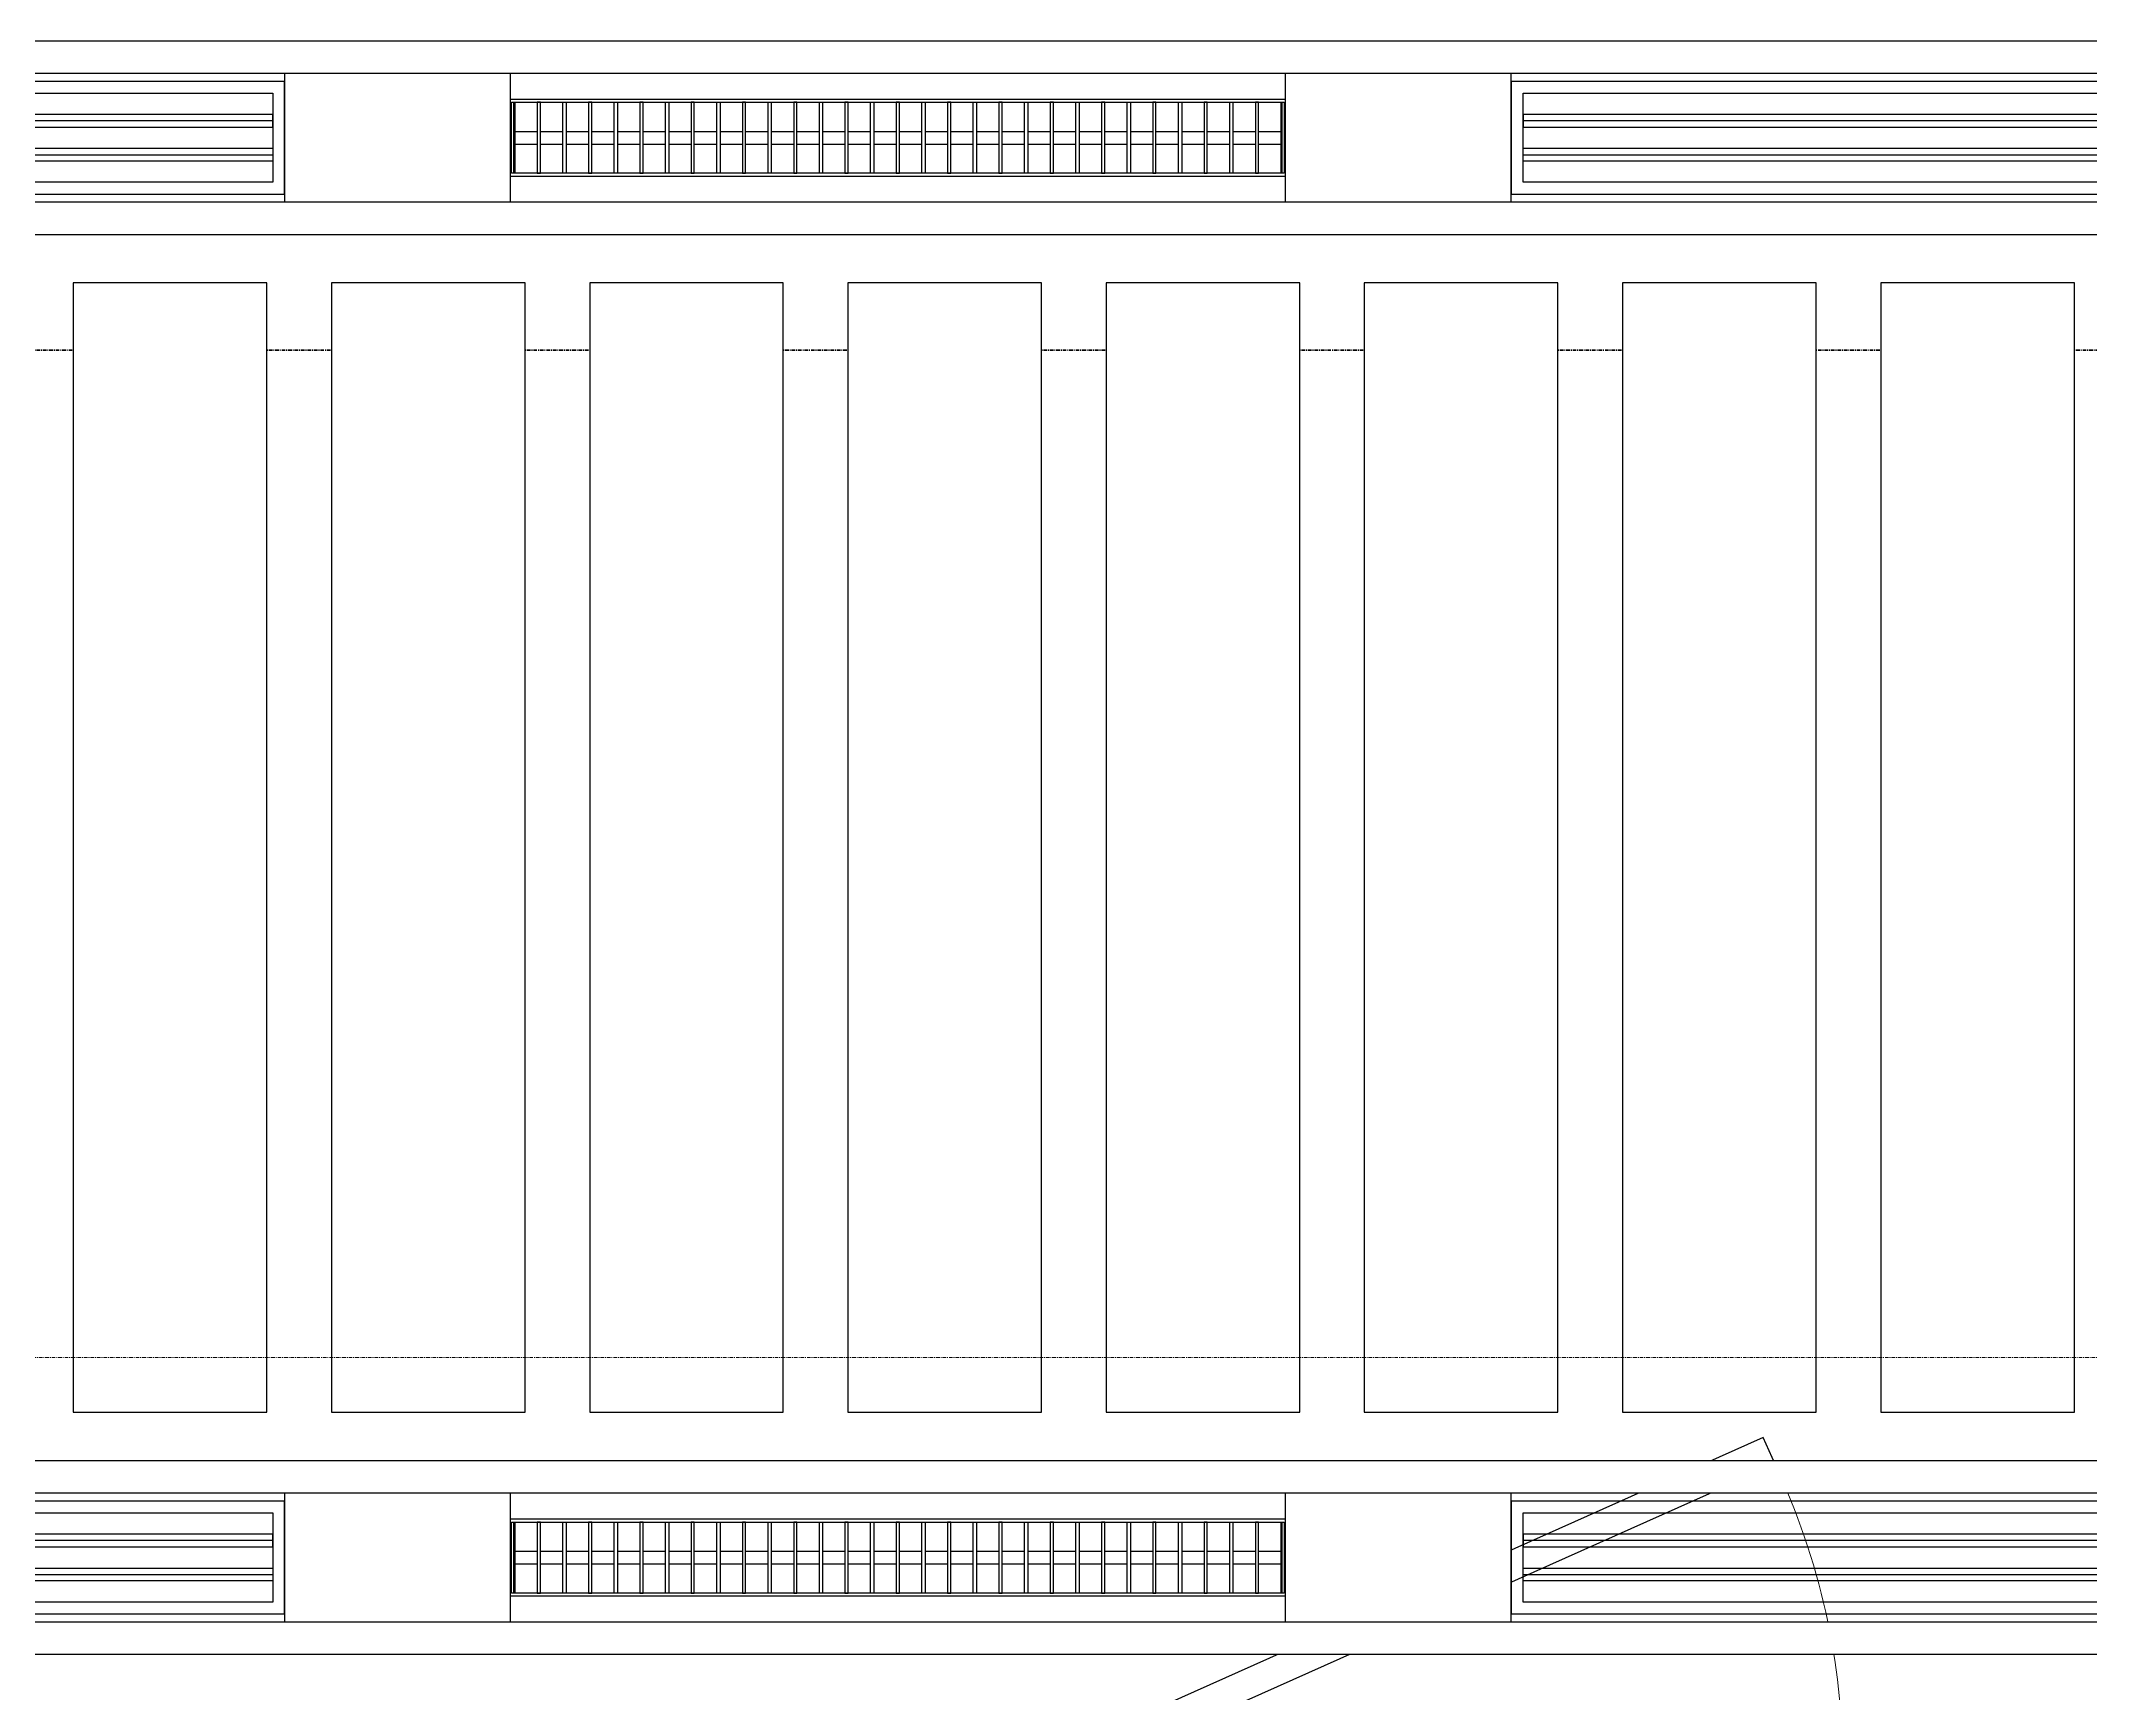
# Model space of a CAD drawing. Header units: millimetres. Extents: x -726012 to -647389, y -20772 to 18805.
# Drawn here: x -719574 to -716398, y 3059 to 5619 of the extents above; entities that cross this region are included whole.
import ezdxf
from ezdxf.enums import TextEntityAlignment as Align
from ezdxf.xclip import XClip

# ---------------------------------------------------------------- set-up
doc = ezdxf.new("R2010")
doc.units = ezdxf.units.MM
doc.header["$XCLIPFRAME"] = 0
doc.linetypes.add('DPA_Grid _ Level 100', pattern=[10, 5.5, -1.6, 1.3, -1.6])
for name, color, linetype in [('000 - WIPEOUT', 250, 'Continuous'), ('001 - ASCESSORIES', 251, 'Continuous'), ('A04_TUBE SERIES', 2, 'Continuous'), ('A11_ALU.SOLID SHEET', 2, 'Continuous')]:
    doc.layers.add(name, color=color, linetype=linetype)
for name, color, linetype, lineweight in [('008 - LIGHTING', 1, 'Continuous', 9), ('A-DOOR', 3, 'Continuous', 25), ('A-DOOR-E', 2, 'Continuous', 25), ('A-DOOR-OPNG', 2, 'Continuous', 9), ('G-ANNO-SECL', 3, 'Continuous', 9), ('S-GRID', 251, 'Continuous', 9)]:
    doc.layers.add(name, color=color, linetype=linetype, lineweight=lineweight)

# ---------------------------------------------------------------- blocks, each defined once
blk = doc.blocks.new('DPA_AC-SG-PI - A2_1200x2000 mm-12394550-4233-01 ENLARGED MULTI-PURPOSE LEVEL - REFLECTED CEILING PLAN - SHEET 4')
at = {"layer": 'A-DOOR'}
for p, q in [((-500, -5), (-500, 45)), ((-525, 20), (-475, 20))]:
    blk.add_line(p, q, dxfattribs=at)
for start, end in [(0, 180), (180, 360)]:
    blk.add_arc((-500, -5), 10, start, end, dxfattribs=at)
at = {"layer": 'A-DOOR-E'}
for p, q in [((476.5, 480.9), (-575, 11.1)), ((494.9, 439.9), (476.5, 480.9)), ((-556.6, -30), (494.9, 439.9)), ((-575, 11.1), (-556.6, -30))]:
    blk.add_line(p, q, dxfattribs=at)
at = {"layer": 'A-DOOR-OPNG'}
blk.add_arc((-500, -30.2), 1100, 0, 25.2558, dxfattribs=at)
blk = doc.blocks.new('*U534')
blk.add_wipeout([(-25, 0), (25, 0), (25, 24555), (-25, 24555)]).dxf.layer = '000 - WIPEOUT'
at = {"layer": 'A04_TUBE SERIES', "color": 0}
blk.add_lwpolyline([(-25, 0), (25, 0), (25, 24555), (-25, 24555)], close=True, dxfattribs=at)
at = {"layer": 'Defpoints', "color": 250, "flags": 1}
blk.add_attdef('EXTR.OVL-LENGTH_', (-33.1, -9), '', height=5, dxfattribs=at)
blk = doc.blocks.new('*U529')
blk.add_point((0, 0))
at = {"layer": 'Defpoints', "color": 250}
blk.add_text('AL.SHEET-HAT-TYPE-C', height=7, rotation=270, dxfattribs=at).set_placement((15, 0), align=Align.BOTTOM_CENTER)
blk.add_wipeout([(0, -100), (350, -100), (350, 100), (0, 100)]).dxf.layer = '000 - WIPEOUT'
at = {"layer": 'A11_ALU.SOLID SHEET', "color": 0}
blk.add_lwpolyline([(0, -100), (350, -100), (350, 100), (0, 100)], close=True, dxfattribs=at)
blk = doc.blocks.new('*U537')
blk.add_wipeout([(-25, 0), (25, 0), (25, 24555), (-25, 24555)]).dxf.layer = '000 - WIPEOUT'
at = {"layer": 'A04_TUBE SERIES', "color": 0}
blk.add_lwpolyline([(-25, 0), (25, 0), (25, 24555), (-25, 24555)], close=True, dxfattribs=at)
at = {"layer": 'Defpoints', "color": 250, "flags": 1}
blk.add_attdef('EXTR.OVL-LENGTH_', (-33.1, -9), '', height=5, dxfattribs=at)
blk = doc.blocks.new('*U539')
blk.add_point((0, 0))
at = {"layer": 'Defpoints', "color": 250}
blk.add_text('AL.SHEET-HAT-TYPE-C', height=7, rotation=270, dxfattribs=at).set_placement((15, 0), align=Align.BOTTOM_CENTER)
blk.add_wipeout([(0, -100), (350, -100), (350, 100), (0, 100)]).dxf.layer = '000 - WIPEOUT'
at = {"layer": 'A11_ALU.SOLID SHEET', "color": 0}
blk.add_lwpolyline([(0, -100), (350, -100), (350, 100), (0, 100)], close=True, dxfattribs=at)
blk = doc.blocks.new('*U531')
at = {"layer": '001 - ASCESSORIES', "color": 0, "linetype": 'ByBlock'}
blk.add_lwpolyline([(800, 87.5), (-800, 87.5), (-800, -87.5), (800, -87.5)], close=True, dxfattribs=at)
at = {"layer": '001 - ASCESSORIES', "linetype": 'ByBlock'}
for points in [[(-781.5, 69), (781.5, 69), (781.5, -69), (-781.5, -69)], [(781.5, 36.3), (-781.5, 36.3), (-781.5, 16.3), (781.5, 16.3)], [(-781.5, -16.3), (781.5, -16.3), (781.5, -36.3), (-781.5, -36.3)]]:
    blk.add_lwpolyline(points, close=True, dxfattribs=at)
for points in [[(781.5, 26.3), (-781.5, 26.3)], [(-781.5, -26.3), (781.5, -26.3)]]:
    blk.add_lwpolyline(points, dxfattribs=at)
blk = doc.blocks.new('*U526')
at = {"color": 1}
blk.add_wipeout([(600, -60), (-600, -60), (-600, 60), (600, 60)], dxfattribs=at).dxf.layer = '000 - WIPEOUT'
at = {"layer": '001 - ASCESSORIES', "color": 0}
blk.add_lwpolyline([(600, -60), (-600, -60), (-600, 60), (600, 60)], close=True, dxfattribs=at)
at = {"layer": '001 - ASCESSORIES'}
for points in [[(-593.5, -55), (-598.5, -55), (-598.5, 55), (-593.5, 55)], [(595, -55), (-595, -55), (-595, 55), (595, 55)], [(-558.8, -55), (-553.8, -55), (-553.8, 55), (-558.8, 55)], [(-514, -55), (-519, -55), (-519, 55), (-514, 55)], [(-479.3, -55), (-474.3, -55), (-474.3, 55), (-479.3, 55)], [(-434.6, -55), (-439.6, -55), (-439.6, 55), (-434.6, 55)], [(-399.8, -55), (-394.8, -55), (-394.8, 55), (-399.8, 55)], [(-355.1, -55), (-360.1, -55), (-360.1, 55), (-355.1, 55)], [(-320.4, -55), (-315.4, -55), (-315.4, 55), (-320.4, 55)], [(-275.6, -55), (-280.6, -55), (-280.6, 55), (-275.6, 55)], [(-240.9, -55), (-235.9, -55), (-235.9, 55), (-240.9, 55)], [(-196.2, -55), (-201.2, -55), (-201.2, 55), (-196.2, 55)], [(-161.4, -55), (-156.4, -55), (-156.4, 55), (-161.4, 55)], [(-116.7, -55), (-121.7, -55), (-121.7, 55), (-116.7, 55)], [(-82, -55), (-77, -55), (-77, 55), (-82, 55)], [(-37.2, -55), (-42.2, -55), (-42.2, 55), (-37.2, 55)], [(-2.5, -55), (2.5, -55), (2.5, 55), (-2.5, 55)], [(42.2, -55), (37.2, -55), (37.2, 55), (42.2, 55)], [(77, -55), (82, -55), (82, 55), (77, 55)], [(121.7, -55), (116.7, -55), (116.7, 55), (121.7, 55)], [(156.4, -55), (161.4, -55), (161.4, 55), (156.4, 55)], [(201.2, -55), (196.2, -55), (196.2, 55), (201.2, 55)], [(235.9, -55), (240.9, -55), (240.9, 55), (235.9, 55)], [(280.6, -55), (275.6, -55), (275.6, 55), (280.6, 55)], [(315.4, -55), (320.4, -55), (320.4, 55), (315.4, 55)], [(360.1, -55), (355.1, -55), (355.1, 55), (360.1, 55)], [(394.8, -55), (399.8, -55), (399.8, 55), (394.8, 55)], [(439.6, -55), (434.6, -55), (434.6, 55), (439.6, 55)], [(474.3, -55), (479.3, -55), (479.3, 55), (474.3, 55)], [(519, -55), (514, -55), (514, 55), (519, 55)], [(553.8, -55), (558.8, -55), (558.8, 55), (553.8, 55)], [(598.5, -55), (593.5, -55), (593.5, 55), (598.5, 55)]]:
    blk.add_lwpolyline(points, close=True, dxfattribs=at)
for points in [[(-593.5, 10), (-558.8, 10)], [(-553.8, 10), (-519, 10)], [(-514, 10), (-479.3, 10)], [(-474.3, 10), (-439.6, 10)], [(-434.6, 10), (-399.8, 10)], [(-394.8, 10), (-360.1, 10)], [(-355.1, 10), (-320.4, 10)], [(-315.4, 10), (-280.6, 10)], [(-275.6, 10), (-240.9, 10)], [(-235.9, 10), (-201.2, 10)], [(-196.2, 10), (-161.4, 10)], [(-156.4, 10), (-121.7, 10)], [(-116.7, 10), (-82, 10)], [(-77, 10), (-42.2, 10)], [(-37.2, 10), (-2.5, 10)], [(2.5, 10), (37.2, 10)], [(42.2, 10), (77, 10)], [(82, 10), (116.7, 10)], [(121.7, 10), (156.4, 10)], [(161.4, 10), (196.2, 10)], [(201.2, 10), (235.9, 10)], [(240.9, 10), (275.6, 10)], [(280.6, 10), (315.4, 10)], [(320.4, 10), (355.1, 10)], [(360.1, 10), (394.8, 10)], [(399.8, 10), (434.6, 10)], [(439.6, 10), (474.3, 10)], [(479.3, 10), (514, 10)], [(519, 10), (553.8, 10)], [(558.8, 10), (593.5, 10)], [(-593.5, -10), (-558.8, -10)], [(-553.8, -10), (-519, -10)], [(-514, -10), (-479.3, -10)], [(-474.3, -10), (-439.6, -10)], [(-434.6, -10), (-399.8, -10)], [(-394.8, -10), (-360.1, -10)], [(-355.1, -10), (-320.4, -10)], [(-315.4, -10), (-280.6, -10)], [(-275.6, -10), (-240.9, -10)], [(-235.9, -10), (-201.2, -10)], [(-196.2, -10), (-161.4, -10)], [(-156.4, -10), (-121.7, -10)], [(-116.7, -10), (-82, -10)], [(-77, -10), (-42.2, -10)], [(-37.2, -10), (-2.5, -10)], [(2.5, -10), (37.2, -10)], [(42.2, -10), (77, -10)], [(82, -10), (116.7, -10)], [(121.7, -10), (156.4, -10)], [(161.4, -10), (196.2, -10)], [(201.2, -10), (235.9, -10)], [(240.9, -10), (275.6, -10)], [(280.6, -10), (315.4, -10)], [(320.4, -10), (355.1, -10)], [(360.1, -10), (394.8, -10)], [(399.8, -10), (434.6, -10)], [(439.6, -10), (474.3, -10)], [(479.3, -10), (514, -10)], [(519, -10), (553.8, -10)], [(558.8, -10), (593.5, -10)]]:
    blk.add_lwpolyline(points, dxfattribs=at)
blk = doc.blocks.new('*U548')
blk.add_wipeout([(-25, 0), (25, 0), (25, 81755), (-25, 81755)]).dxf.layer = '000 - WIPEOUT'
at = {"layer": 'A04_TUBE SERIES', "color": 0}
blk.add_lwpolyline([(-25, 0), (25, 0), (25, 81755), (-25, 81755)], close=True, dxfattribs=at)
at = {"layer": 'Defpoints', "color": 250, "flags": 1}
blk.add_attdef('EXTR.OVL-LENGTH_', (-33.1, -9), '', height=5, dxfattribs=at)
blk = doc.blocks.new('*U545')
blk.add_wipeout([(-25, 0), (25, 0), (25, 81755), (-25, 81755)]).dxf.layer = '000 - WIPEOUT'
at = {"layer": 'A04_TUBE SERIES', "color": 0}
blk.add_lwpolyline([(-25, 0), (25, 0), (25, 81755), (-25, 81755)], close=True, dxfattribs=at)
at = {"layer": 'Defpoints', "color": 250, "flags": 1}
blk.add_attdef('EXTR.OVL-LENGTH_', (-33.1, -9), '', height=5, dxfattribs=at)
blk = doc.blocks.new('*U1256')
at = {"color": 3}
for points in [[(-875, 8550), (875, 8550), (875, 8250), (-875, 8250)], [(-875, 8150), (875, 8150), (875, 7850), (-875, 7850)], [(-875, 7750), (875, 7750), (875, 7450), (-875, 7450)], [(-875, 7350), (875, 7350), (875, 7050), (-875, 7050)], [(-875, 6950), (875, 6950), (875, 6650), (-875, 6650)], [(-875, 6550), (875, 6550), (875, 6250), (-875, 6250)], [(-875, 6150), (875, 6150), (875, 5850), (-875, 5850)], [(-875, 5750), (875, 5750), (875, 5450), (-875, 5450)]]:
    blk.add_wipeout(points, dxfattribs=at).dxf.layer = '000 - WIPEOUT'
at = {"layer": 'A11_ALU.SOLID SHEET', "color": 0, "linetype": 'ByBlock'}
for points in [[(-875, 8250), (875, 8250), (875, 8550), (-875, 8550)], [(-875, 7850), (875, 7850), (875, 8150), (-875, 8150)], [(-875, 7450), (875, 7450), (875, 7750), (-875, 7750)], [(-875, 7050), (875, 7050), (875, 7350), (-875, 7350)], [(-875, 6650), (875, 6650), (875, 6950), (-875, 6950)], [(-875, 6250), (875, 6250), (875, 6550), (-875, 6550)], [(-875, 5850), (875, 5850), (875, 6150), (-875, 6150)], [(-875, 5450), (875, 5450), (875, 5750), (-875, 5750)]]:
    blk.add_lwpolyline(points, close=True, dxfattribs=at)
blk = doc.blocks.new('*U1287')
at = {"layer": 'A11_ALU.SOLID SHEET', "color": 1}
for name, p in [('*U529', (25486, 1890)), ('*U529', (27036, 1890)), ('*U529', (25486, -310)), ('*U539', (27036, -310))]:
    blk.add_blockref(name, p, dxfattribs=at)
at = {"layer": 'A11_ALU.SOLID SHEET', "color": 0, "linetype": 'ByBlock', "rotation": 90}
blk.add_blockref('*U1256', (33708.5, 790), dxfattribs=at)
at = {"layer": '008 - LIGHTING'}
for name, p in [('*U531', (24686, 1890)), ('*U531', (28186, 1890)), ('*U526', (26436, 1890)), ('*U531', (24686, -310)), ('*U526', (26436, -310)), ('*U531', (28186, -310))]:
    blk.add_blockref(name, p, dxfattribs=at)
at = {"layer": 'A04_TUBE SERIES', "color": 0, "linetype": 'ByBlock', "rotation": 270}
for name, p in [('*U548', (21303.5, 2015)), ('*U545', (21303.5, 1765)), ('*U537', (21303.5, -185)), ('*U534', (21303.5, -435))]:
    blk.add_blockref(name, p, dxfattribs=at)
blk = doc.blocks.new('*U1069')
at = {"layer": 'S-GRID', "linetype": 'DPA_Grid _ Level 100'}
blk.add_line((24470.7, 11120.4), (-48391.9, 11120.4), dxfattribs=at)

msp = doc.modelspace()

# ---------------------------------------------------------------- linework, layer by layer
at = {"layer": 'G-ANNO-SECL', "linetype": 'DPA_Grid _ Level 100', "lineweight": 50}
msp.add_line((-724201, 5139.9), (-670136, 5139.9), dxfattribs=at)

# ---------------------------------------------------------------- block references
at = {"layer": 'A-DOOR-E'}
msp.add_blockref('DPA_AC-SG-PI - A2_1200x2000 mm-12394550-4233-01 ENLARGED MULTI-PURPOSE LEVEL - REFLECTED CEILING PLAN - SHEET 4', (-717382.4, 2974), dxfattribs=at)

# ---------------------------------------------------------------- next in the draw order: block references
at = {"layer": 'A11_ALU.SOLID SHEET'}
ref = msp.add_blockref('*U1287', (-744682.4, 3579), dxfattribs=at)
XClip(ref).set_block_clipping_path([(22516.8245944298, -23612.0000696909), (92487.8891097467, 7199.9972603897)])

# ---------------------------------------------------------------- next in the draw order: block references
msp.add_blockref('*U1069', (-676282.4, -7541.4))

doc.saveas('drawing.dxf')
